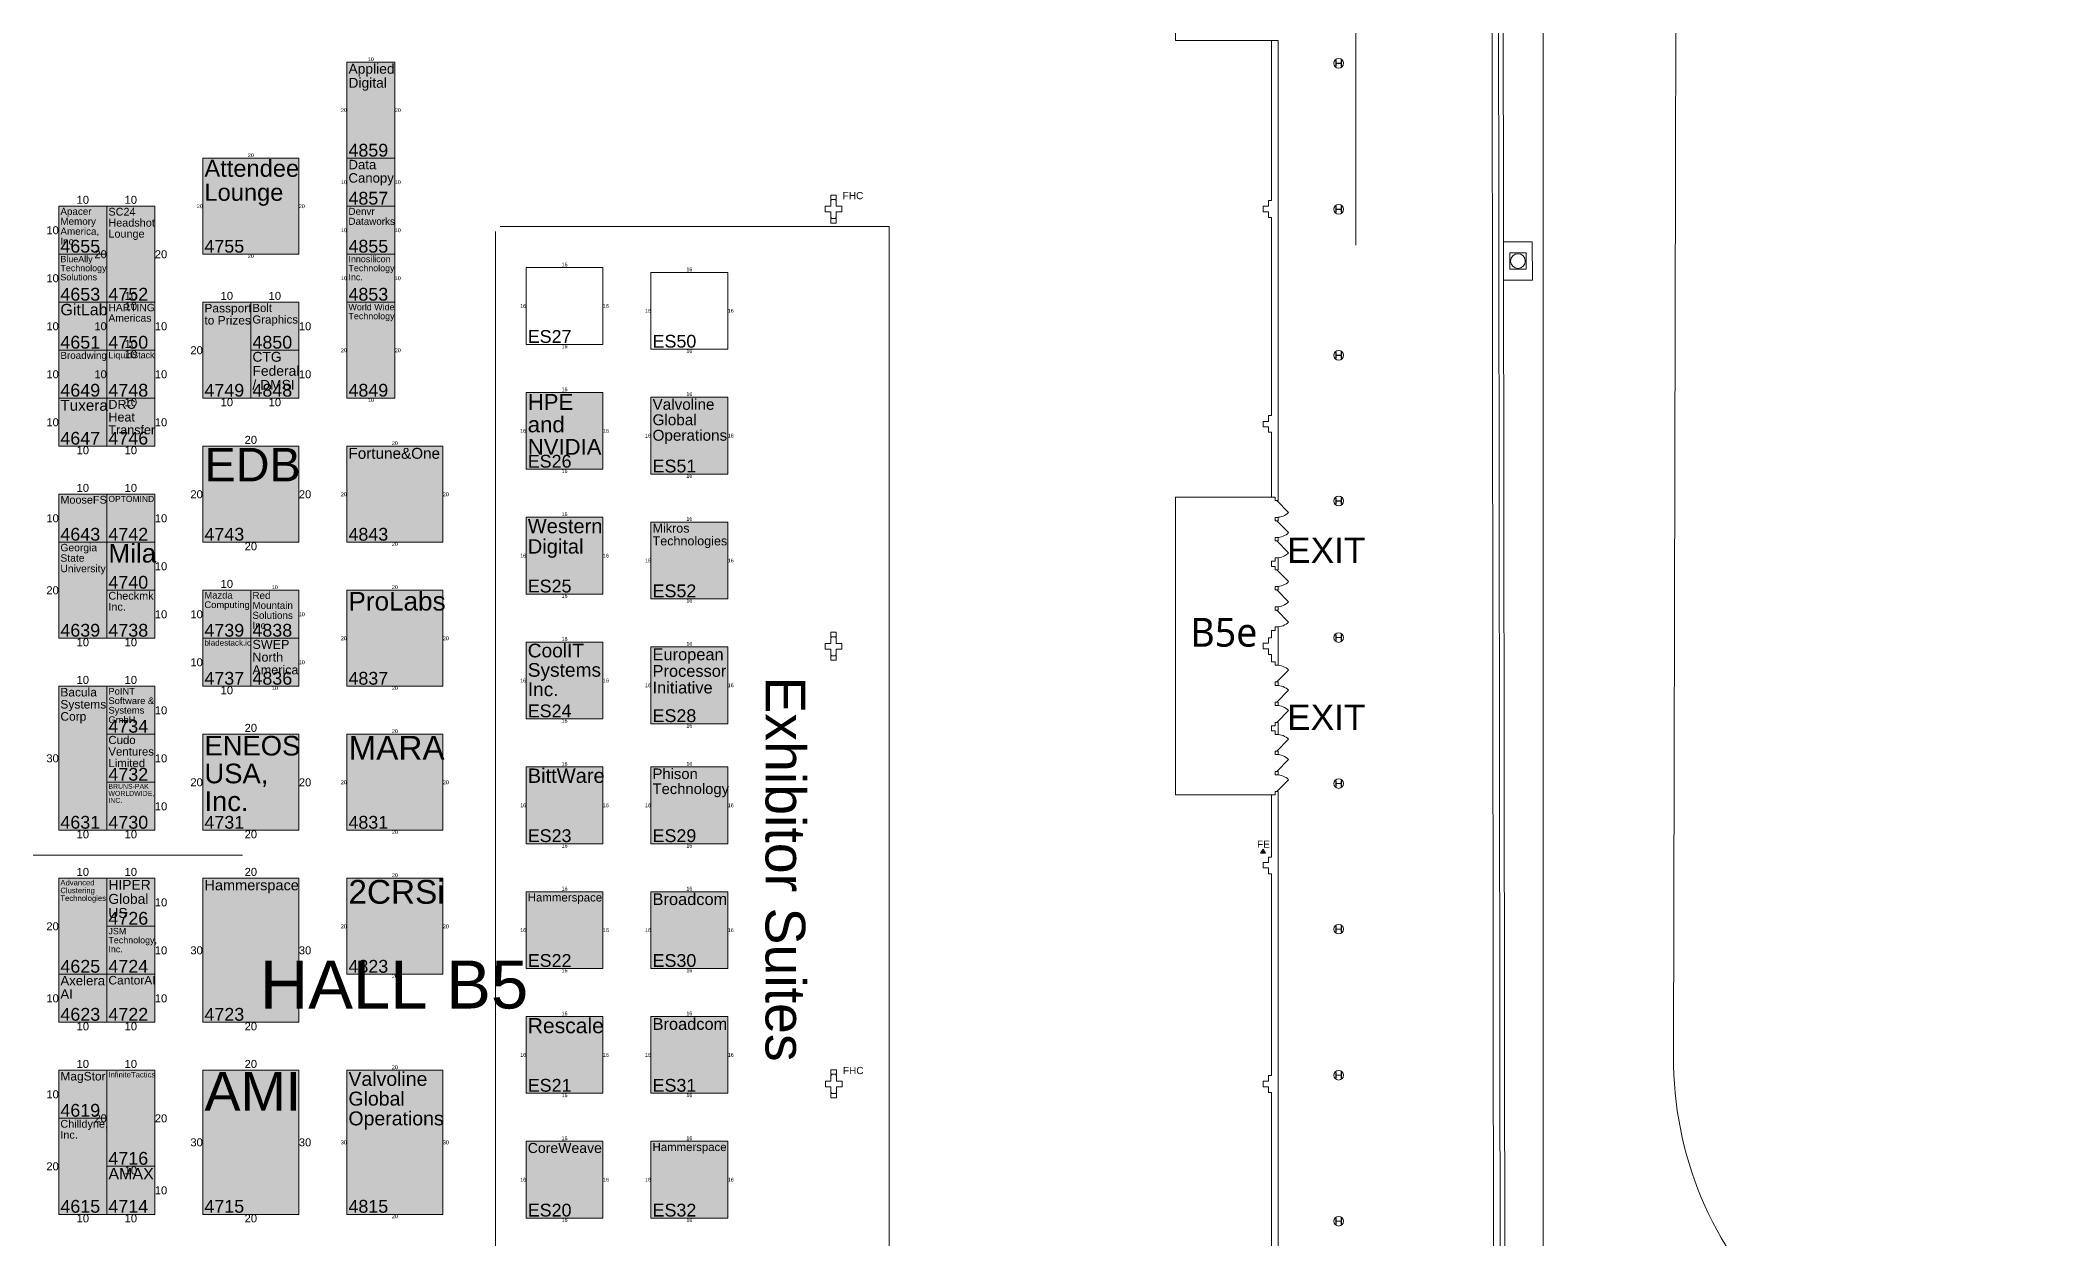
# Model space of a CAD drawing. Header units: inches. Extents: x -357 to 23496, y 116 to 10306.
# Drawn here: x 18485 to 23496, y 4383 to 7380 of the extents above; entities that cross this region are included whole.
import ezdxf
from ezdxf.enums import TextEntityAlignment as Align

# ---------------------------------------------------------------- set-up
doc = ezdxf.new("R2010")
doc.units = ezdxf.units.IN
doc.header["$MEASUREMENT"] = 0
for name, color, linetype, true_color in [('BOOTH_DIMENSION', 7, 'Continuous', 0x000000), ('BOOTH_NUMBER', 7, 'Continuous', 0x000000), ('BOOTHLAYER', 7, 'Continuous', 0x000000), ('Building', 7, 'Continuous', 0xffffff), ('Columns', 7, 'Continuous', 0xffffff), ('COMPANY_NAME', 7, 'Continuous', 0x000000), ('DRAWINGLAYER', 7, 'Continuous', 0xffffff), ('Exit Text', 7, 'Continuous', 0xffffff), ('Fire', 7, 'Continuous', 0xffffff), ('HIGHLIGHT_SCHEME', 7, 'Continuous', 0x000000), ('Text', 7, 'Continuous', 0xffffff)]:
    doc.layers.add(name, color=color, linetype=linetype, true_color=true_color)
doc.styles.add('Arial', font='Arial.ttf')
doc.styles.add('Trebuchet MS', font='trebuc.ttf')

msp = doc.modelspace()

# ---------------------------------------------------------------- hatches: boundary and pattern name
at = {"layer": 'HIGHLIGHT_SCHEME', "true_color": 0xe3923d, "transparency": 33554687}
for points in [[(19251.5, 7324.9), (19371.5, 7324.9), (19371.5, 7084.9), (19251.5, 7084.9)], [(18891.5, 7084.9), (19131.5, 7084.9), (19131.5, 6844.9), (18891.5, 6844.9)], [(19251.5, 7084.9), (19371.5, 7084.9), (19371.5, 6964.9), (19251.5, 6964.9)], [(18531.5, 6964.9), (18651.5, 6964.9), (18651.5, 6844.9), (18531.5, 6844.9)], [(18651.5, 6964.9), (18771.5, 6964.9), (18771.5, 6724.9), (18651.5, 6724.9)], [(19251.5, 6964.9), (19371.5, 6964.9), (19371.5, 6844.9), (19251.5, 6844.9)], [(18531.5, 6844.9), (18651.5, 6844.9), (18651.5, 6724.9), (18531.5, 6724.9)], [(19251.5, 6844.9), (19371.5, 6844.9), (19371.5, 6724.9), (19251.5, 6724.9)], [(18531.5, 6724.9), (18651.5, 6724.9), (18651.5, 6604.9), (18531.5, 6604.9)], [(18651.5, 6724.9), (18651.5, 6604.9), (18771.5, 6604.9), (18771.5, 6724.9)], [(18891.5, 6724.9), (19011.5, 6724.9), (19011.5, 6484.9), (18891.5, 6484.9)], [(19011.5, 6724.9), (19131.5, 6724.9), (19131.5, 6604.9), (19011.5, 6604.9)], [(19251.5, 6724.9), (19371.5, 6724.9), (19371.5, 6484.9), (19251.5, 6484.9)], [(18531.5, 6604.9), (18651.5, 6604.9), (18651.5, 6484.9), (18531.5, 6484.9)], [(18651.5, 6604.9), (18651.5, 6484.9), (18771.5, 6484.9), (18771.5, 6604.9)], [(19011.5, 6604.9), (19131.5, 6604.9), (19131.5, 6484.9), (19011.5, 6484.9)], [(18531.5, 6484.9), (18651.5, 6484.9), (18651.5, 6364.9), (18531.5, 6364.9)], [(18651.5, 6484.9), (18771.5, 6484.9), (18771.5, 6364.9), (18651.5, 6364.9)], [(19699.7, 6499.4), (19891.7, 6499.4), (19891.7, 6307.4), (19699.7, 6307.4)], [(20011.7, 6487.4), (20203.7, 6487.4), (20203.7, 6295.4), (20011.7, 6295.4)], [(18891.5, 6364.9), (19131.5, 6364.9), (19131.5, 6124.9), (18891.5, 6124.9)], [(19251.5, 6364.9), (19491.5, 6364.9), (19491.5, 6124.9), (19251.5, 6124.9)], [(18531.5, 6244.9), (18651.5, 6244.9), (18651.5, 6124.9), (18531.5, 6124.9)], [(18651.5, 6244.9), (18771.5, 6244.9), (18771.5, 6124.9), (18651.5, 6124.9)], [(19699.7, 6187.4), (19891.7, 6187.4), (19891.7, 5995.4), (19699.7, 5995.4)], [(20011.7, 6175.4), (20203.7, 6175.4), (20203.7, 5983.4), (20011.7, 5983.4)], [(18531.5, 6124.9), (18651.5, 6124.9), (18651.5, 5884.9), (18531.5, 5884.9)], [(18651.5, 6124.9), (18771.5, 6124.9), (18771.5, 6004.9), (18651.5, 6004.9)], [(18651.5, 6004.9), (18771.5, 6004.9), (18771.5, 5884.9), (18651.5, 5884.9)], [(18891.5, 6004.9), (18891.5, 5884.9), (19011.5, 5884.9), (19011.5, 6004.9)], [(19011.5, 6004.9), (19131.5, 6004.9), (19131.5, 5884.9), (19011.5, 5884.9)], [(19251.5, 6004.9), (19491.5, 6004.9), (19491.5, 5764.9), (19251.5, 5764.9)], [(18891.5, 5884.9), (18891.5, 5764.9), (19011.5, 5764.9), (19011.5, 5884.9)], [(19011.5, 5884.9), (19131.5, 5884.9), (19131.5, 5764.9), (19011.5, 5764.9)], [(19699.7, 5875.4), (19891.7, 5875.4), (19891.7, 5683.4), (19699.7, 5683.4)], [(20011.7, 5863.4), (20203.7, 5863.4), (20203.7, 5671.4), (20011.7, 5671.4)], [(18531.5, 5764.9), (18651.5, 5764.9), (18651.5, 5404.9), (18531.5, 5404.9)], [(18651.5, 5764.9), (18771.5, 5764.9), (18771.5, 5644.9), (18651.5, 5644.9)], [(18651.5, 5644.9), (18771.5, 5644.9), (18771.5, 5524.9), (18651.5, 5524.9)], [(18891.5, 5644.9), (19131.5, 5644.9), (19131.5, 5404.9), (18891.5, 5404.9)], [(19251.5, 5644.9), (19491.5, 5644.9), (19491.5, 5404.9), (19251.5, 5404.9)], [(19699.7, 5563.4), (19891.7, 5563.4), (19891.7, 5371.4), (19699.7, 5371.4)], [(20011.7, 5563.4), (20203.7, 5563.4), (20203.7, 5371.4), (20011.7, 5371.4)], [(18651.5, 5524.9), (18771.5, 5524.9), (18771.5, 5404.9), (18651.5, 5404.9)], [(18531.5, 5284.9), (18651.5, 5284.9), (18651.5, 5044.9), (18531.5, 5044.9)], [(18651.5, 5284.9), (18771.5, 5284.9), (18771.5, 5164.9), (18651.5, 5164.9)], [(18891.5, 5284.9), (19131.5, 5284.9), (19131.5, 4924.9), (18891.5, 4924.9)], [(19251.5, 5284.9), (19491.5, 5284.9), (19491.5, 5044.9), (19251.5, 5044.9)], [(19699.7, 5251.4), (19891.7, 5251.4), (19891.7, 5059.4), (19699.7, 5059.4)], [(20011.7, 5251.4), (20203.7, 5251.4), (20203.7, 5059.4), (20011.7, 5059.4)], [(18651.5, 5164.9), (18771.5, 5164.9), (18771.5, 5044.9), (18651.5, 5044.9)], [(18531.5, 5044.9), (18651.5, 5044.9), (18651.5, 4924.9), (18531.5, 4924.9)], [(18651.5, 5044.9), (18771.5, 5044.9), (18771.5, 4924.9), (18651.5, 4924.9)], [(19699.7, 4939.4), (19891.7, 4939.4), (19891.7, 4747.4), (19699.7, 4747.4)], [(20011.7, 4939.4), (20203.7, 4939.4), (20203.7, 4747.4), (20011.7, 4747.4)], [(18531.5, 4804.9), (18651.5, 4804.9), (18651.5, 4684.9), (18531.5, 4684.9)], [(18651.5, 4804.9), (18771.5, 4804.9), (18771.5, 4564.9), (18651.5, 4564.9)], [(18891.5, 4804.9), (19131.5, 4804.9), (19131.5, 4444.9), (18891.5, 4444.9)], [(19251.5, 4804.9), (19491.5, 4804.9), (19491.5, 4444.9), (19251.5, 4444.9)], [(18531.5, 4684.9), (18651.5, 4684.9), (18651.5, 4444.9), (18531.5, 4444.9)], [(19699.7, 4627.4), (19891.7, 4627.4), (19891.7, 4435.4), (19699.7, 4435.4)], [(20011.7, 4627.4), (20203.7, 4627.4), (20203.7, 4435.4), (20011.7, 4435.4)], [(18651.5, 4564.9), (18771.5, 4564.9), (18771.5, 4444.9), (18651.5, 4444.9)]]:
    msp.add_hatch(color=33, dxfattribs=at).paths.add_polyline_path(points, flags=0)

# ---------------------------------------------------------------- linework, layer by layer
at = {"layer": 'BOOTHLAYER', "color": 7, "lineweight": 5}
for points in [[(19251.5, 7324.9), (19371.5, 7324.9), (19371.5, 7084.9), (19251.5, 7084.9)], [(18891.5, 7084.9), (19131.5, 7084.9), (19131.5, 6844.9), (18891.5, 6844.9)], [(19251.5, 7084.9), (19371.5, 7084.9), (19371.5, 6964.9), (19251.5, 6964.9)], [(18531.5, 6964.9), (18651.5, 6964.9), (18651.5, 6844.9), (18531.5, 6844.9)], [(18651.5, 6964.9), (18771.5, 6964.9), (18771.5, 6724.9), (18651.5, 6724.9)], [(19251.5, 6964.9), (19371.5, 6964.9), (19371.5, 6844.9), (19251.5, 6844.9)], [(18531.5, 6844.9), (18651.5, 6844.9), (18651.5, 6724.9), (18531.5, 6724.9)], [(19251.5, 6844.9), (19371.5, 6844.9), (19371.5, 6724.9), (19251.5, 6724.9)], [(19699.7, 6811.4), (19891.7, 6811.4), (19891.7, 6619.4), (19699.7, 6619.4)], [(20011.7, 6799.4), (20203.7, 6799.4), (20203.7, 6607.4), (20011.7, 6607.4)], [(18531.5, 6724.9), (18651.5, 6724.9), (18651.5, 6604.9), (18531.5, 6604.9)], [(18651.5, 6724.9), (18651.5, 6604.9), (18771.5, 6604.9), (18771.5, 6724.9)], [(18891.5, 6724.9), (19011.5, 6724.9), (19011.5, 6484.9), (18891.5, 6484.9)], [(19011.5, 6724.9), (19131.5, 6724.9), (19131.5, 6604.9), (19011.5, 6604.9)], [(19251.5, 6724.9), (19371.5, 6724.9), (19371.5, 6484.9), (19251.5, 6484.9)], [(18531.5, 6604.9), (18651.5, 6604.9), (18651.5, 6484.9), (18531.5, 6484.9)], [(18651.5, 6604.9), (18651.5, 6484.9), (18771.5, 6484.9), (18771.5, 6604.9)], [(19011.5, 6604.9), (19131.5, 6604.9), (19131.5, 6484.9), (19011.5, 6484.9)], [(18531.5, 6484.9), (18651.5, 6484.9), (18651.5, 6364.9), (18531.5, 6364.9)], [(18651.5, 6484.9), (18771.5, 6484.9), (18771.5, 6364.9), (18651.5, 6364.9)], [(19699.7, 6499.4), (19891.7, 6499.4), (19891.7, 6307.4), (19699.7, 6307.4)], [(20011.7, 6487.4), (20203.7, 6487.4), (20203.7, 6295.4), (20011.7, 6295.4)], [(18891.5, 6364.9), (19131.5, 6364.9), (19131.5, 6124.9), (18891.5, 6124.9)], [(19251.5, 6364.9), (19491.5, 6364.9), (19491.5, 6124.9), (19251.5, 6124.9)], [(18531.5, 6244.9), (18651.5, 6244.9), (18651.5, 6124.9), (18531.5, 6124.9)], [(18651.5, 6244.9), (18771.5, 6244.9), (18771.5, 6124.9), (18651.5, 6124.9)], [(19699.7, 6187.4), (19891.7, 6187.4), (19891.7, 5995.4), (19699.7, 5995.4)], [(20011.7, 6175.4), (20203.7, 6175.4), (20203.7, 5983.4), (20011.7, 5983.4)], [(18531.5, 6124.9), (18651.5, 6124.9), (18651.5, 5884.9), (18531.5, 5884.9)], [(18651.5, 6124.9), (18771.5, 6124.9), (18771.5, 6004.9), (18651.5, 6004.9)], [(18651.5, 6004.9), (18771.5, 6004.9), (18771.5, 5884.9), (18651.5, 5884.9)], [(18891.5, 6004.9), (18891.5, 5884.9), (19011.5, 5884.9), (19011.5, 6004.9)], [(19011.5, 6004.9), (19131.5, 6004.9), (19131.5, 5884.9), (19011.5, 5884.9)], [(19251.5, 6004.9), (19491.5, 6004.9), (19491.5, 5764.9), (19251.5, 5764.9)], [(18891.5, 5884.9), (18891.5, 5764.9), (19011.5, 5764.9), (19011.5, 5884.9)], [(19011.5, 5884.9), (19131.5, 5884.9), (19131.5, 5764.9), (19011.5, 5764.9)], [(19699.7, 5875.4), (19891.7, 5875.4), (19891.7, 5683.4), (19699.7, 5683.4)], [(20011.7, 5863.4), (20203.7, 5863.4), (20203.7, 5671.4), (20011.7, 5671.4)], [(18531.5, 5764.9), (18651.5, 5764.9), (18651.5, 5404.9), (18531.5, 5404.9)], [(18651.5, 5764.9), (18771.5, 5764.9), (18771.5, 5644.9), (18651.5, 5644.9)], [(18651.5, 5644.9), (18771.5, 5644.9), (18771.5, 5524.9), (18651.5, 5524.9)], [(18891.5, 5644.9), (19131.5, 5644.9), (19131.5, 5404.9), (18891.5, 5404.9)], [(19251.5, 5644.9), (19491.5, 5644.9), (19491.5, 5404.9), (19251.5, 5404.9)], [(19699.7, 5563.4), (19891.7, 5563.4), (19891.7, 5371.4), (19699.7, 5371.4)], [(20011.7, 5563.4), (20203.7, 5563.4), (20203.7, 5371.4), (20011.7, 5371.4)], [(18651.5, 5524.9), (18771.5, 5524.9), (18771.5, 5404.9), (18651.5, 5404.9)], [(18531.5, 5284.9), (18651.5, 5284.9), (18651.5, 5044.9), (18531.5, 5044.9)], [(18651.5, 5284.9), (18771.5, 5284.9), (18771.5, 5164.9), (18651.5, 5164.9)], [(18891.5, 5284.9), (19131.5, 5284.9), (19131.5, 4924.9), (18891.5, 4924.9)], [(19251.5, 5284.9), (19491.5, 5284.9), (19491.5, 5044.9), (19251.5, 5044.9)], [(19699.7, 5251.4), (19891.7, 5251.4), (19891.7, 5059.4), (19699.7, 5059.4)], [(20011.7, 5251.4), (20203.7, 5251.4), (20203.7, 5059.4), (20011.7, 5059.4)], [(18651.5, 5164.9), (18771.5, 5164.9), (18771.5, 5044.9), (18651.5, 5044.9)], [(18531.5, 5044.9), (18651.5, 5044.9), (18651.5, 4924.9), (18531.5, 4924.9)], [(18651.5, 5044.9), (18771.5, 5044.9), (18771.5, 4924.9), (18651.5, 4924.9)], [(19699.7, 4939.4), (19891.7, 4939.4), (19891.7, 4747.4), (19699.7, 4747.4)], [(20011.7, 4939.4), (20203.7, 4939.4), (20203.7, 4747.4), (20011.7, 4747.4)], [(18531.5, 4804.9), (18651.5, 4804.9), (18651.5, 4684.9), (18531.5, 4684.9)], [(18651.5, 4804.9), (18771.5, 4804.9), (18771.5, 4564.9), (18651.5, 4564.9)], [(18891.5, 4804.9), (19131.5, 4804.9), (19131.5, 4444.9), (18891.5, 4444.9)], [(19251.5, 4804.9), (19491.5, 4804.9), (19491.5, 4444.9), (19251.5, 4444.9)], [(18531.5, 4684.9), (18651.5, 4684.9), (18651.5, 4444.9), (18531.5, 4444.9)], [(19699.7, 4627.4), (19891.7, 4627.4), (19891.7, 4435.4), (19699.7, 4435.4)], [(20011.7, 4627.4), (20203.7, 4627.4), (20203.7, 4435.4), (20011.7, 4435.4)], [(18651.5, 4564.9), (18771.5, 4564.9), (18771.5, 4444.9), (18651.5, 4444.9)]]:
    msp.add_lwpolyline(points, close=True, dxfattribs=at)
at = {"layer": 'Building', "color": 18, "lineweight": 5, "true_color": 0x000000, "transparency": 33554687}
for points in [[(21773.7, 6867.9), (21773.7, 8164.6), (20932.6, 9005.7), (20557.1, 9005.7)], [(22113.2, 8164.6), (22118, 4278.9)], [(22134, 4278.9), (22129.2, 8164.6)], [(22146, 4278.9), (22141.2, 8164.6)], [(22242.2, 3863.7), (22242, 8164.6)], [(22567.9, 4840.1), (22574.8, 8164.6)], [(21580.3, 7627), (21580.3, 7629), (21322.6, 7629), (21322.6, 7379.5), (21579.8, 7379.5), (21579.8, 6229.2), (21571.8, 6229.2), (21571.8, 6237.7), (21322.6, 6237.7), (21322.6, 5493.2), (21571.8, 5493.2), (21571.8, 5501.7), (21579.8, 5501.7), (21579.8, 4348.7)], [(21562.6, 6237.7), (21562.6, 6400.2), (21555.6, 6400.2), (21555.6, 6413.2), (21541.6, 6413.2), (21541.6, 6427.2), (21555.6, 6427.2), (21555.6, 6442.2), (21562.6, 6442.2), (21562.6, 6936.9), (21555.6, 6936.9), (21555.6, 6950.9), (21541.6, 6950.9), (21541.6, 6964.9), (21555.6, 6964.9), (21555.6, 6978.9), (21562.6, 6978.9), (21562.6, 7379.5)], [(22142.9, 6779.8), (22214.9, 6779.8), (22214.8, 6875.8), (22142.8, 6875.8)], [(22158.3, 6848.3), (22158.3, 6807.3), (22199.3, 6807.3), (22199.3, 6848.3), (22158.3, 6848.3)], [(21575.8, 6229.2), (21605.5, 6199.5)], [(21571.8, 6187.2), (21571.8, 6178.7), (21579.8, 6178.7), (21579.8, 6187.2), (21571.8, 6187.2)], [(21605.5, 6149), (21575.8, 6178.7)], [(21579.8, 6128.2), (21579.8, 6136.7), (21571.8, 6136.7), (21571.8, 6128.2), (21579.8, 6128.2)], [(21575.8, 6128.2), (21605.5, 6098.5)], [(21579.8, 6086.2), (21571.8, 6086.2), (21571.8, 6077.7), (21562.6, 6077.7), (21562.6, 6064.7), (21571.8, 6064.7), (21571.8, 6056.2), (21579.8, 6056.2), (21579.8, 6086.2)], [(21579.8, 6005.7), (21571.8, 6005.7), (21571.8, 6014.2), (21579.8, 6014.2), (21579.8, 6005.7)], [(21605.5, 6026.5), (21575.8, 6056.2)], [(21579.8, 5963.7), (21571.8, 5963.7), (21571.8, 5955.2), (21579.8, 5955.2), (21579.8, 5963.7)], [(21575.8, 6005.7), (21605.5, 5976)], [(21605.5, 5925.5), (21575.8, 5955.2)], [(21562.6, 5826.2), (21571.8, 5826.2), (21571.8, 5817.7), (21579.8, 5817.7), (21579.8, 5913.2), (21571.8, 5913.2), (21571.8, 5904.7), (21562.6, 5904.7), (21562.6, 5886.4), (21555.6, 5886.4), (21555.6, 5872.4), (21541.6, 5872.4), (21541.6, 5858.4), (21555.6, 5858.4), (21555.6, 5844.4), (21562.6, 5844.4), (21562.6, 5826.2)], [(21579.8, 5775.7), (21579.8, 5767.2), (21571.8, 5767.2), (21571.8, 5775.7), (21579.8, 5775.7)], [(21575.8, 5775.7), (21605.5, 5805.4)], [(21571.8, 5716.7), (21571.8, 5725.2), (21579.8, 5725.2), (21579.8, 5716.7), (21571.8, 5716.7)], [(21575.8, 5725.2), (21605.5, 5754.9)], [(21579.8, 5674.7), (21579.8, 5644.7), (21571.8, 5644.7), (21571.8, 5653.2), (21562.6, 5653.2), (21562.6, 5666.2), (21571.8, 5666.2), (21571.8, 5674.7), (21579.8, 5674.7)], [(21575.8, 5674.7), (21605.5, 5704.4)], [(21575.8, 5602.7), (21605.5, 5632.4)], [(21579.8, 5594.2), (21571.8, 5594.2), (21571.8, 5602.7), (21579.8, 5602.7), (21579.8, 5594.2)], [(21575.8, 5552.2), (21605.5, 5581.9)], [(21579.8, 5552.2), (21571.8, 5552.2), (21571.8, 5543.7), (21579.8, 5543.7), (21579.8, 5552.2)], [(21575.8, 5501.7), (21605.5, 5531.4)], [(21562.6, 5493.2), (21562.6, 5337.7), (21555.6, 5337.7), (21555.6, 5324.7), (21541.6, 5324.7), (21541.6, 5310.7), (21555.6, 5310.7), (21555.6, 5295.7), (21562.6, 5295.7), (21562.6, 4791.7), (21555.6, 4791.7), (21555.6, 4777.7), (21541.6, 4777.7), (21541.6, 4763.7), (21555.6, 4763.7), (21555.6, 4749.7), (21562.6, 4749.7), (21562.6, 4348.7)]]:
    msp.add_lwpolyline(points, dxfattribs=at).dxf.unprotected_set("ltscale", 0)
msp.add_circle((22178.8, 6827.8), 18.5, dxfattribs=at).dxf.unprotected_set("ltscale", 0)
for centre, radius, start, end in [((21575.8, 6229.2), 42, -90, -45), ((21575.8, 6178.7), 42, -90, -45), ((21575.8, 6128.2), 42, -90, -45), ((21575.8, 6056.2), 42, -90, -45), ((21575.8, 6005.7), 42, -90, -45), ((21575.8, 5955.2), 42, -90, -45), ((21575.8, 5775.7), 42, 45, 90), ((21575.8, 5725.2), 42, 45, 90), ((21575.8, 5674.7), 42, 45, 90), ((21575.8, 5602.7), 42, 45, 90), ((21575.8, 5552.2), 42, 45, 90), ((21575.8, 5501.7), 42, 45, 90), ((23467.9, 4833), 900, 179.5462, -88.2088)]:
    msp.add_arc(centre, radius, start, end, dxfattribs=at).dxf.unprotected_set("ltscale", 0)
at = {"layer": 'Columns', "color": 6, "lineweight": 5, "transparency": 33554687}
for points in [[(21737.1, 7322), (21724.4, 7322), (21724.4, 7315.2), (21723.7, 7315.2), (21723.7, 7329.2), (21724.4, 7329.2), (21724.4, 7322.5), (21737.1, 7322.5), (21737.1, 7329.2), (21737.7, 7329.2), (21737.7, 7315.2), (21737.1, 7315.2), (21737.1, 7322)], [(20463, 6933.9), (20463, 6935.9), (20461, 6935.9), (20461, 6950.9), (20447, 6950.9), (20447, 6964.9), (20461, 6964.9), (20461, 6979.9), (20463, 6979.9), (20463, 6981.9)], [(20475, 6992.9), (20475, 6981.9), (20461, 6981.9), (20461, 6992.9), (20475, 6992.9)], [(20473, 6981.9), (20473, 6979.9), (20475, 6979.9), (20475, 6964.9), (20489, 6964.9), (20489, 6950.9), (20475, 6950.9), (20475, 6935.9), (20473, 6935.9), (20473, 6933.9)], [(20461, 6933.9), (20475, 6933.9), (20475, 6922.9), (20461, 6922.9), (20461, 6933.9)], [(21737.7, 6950.2), (21737.1, 6950.2), (21737.1, 6957), (21724.4, 6957), (21724.4, 6950.2), (21723.7, 6950.2), (21723.7, 6964.2), (21724.4, 6964.2), (21724.4, 6957.5), (21737.1, 6957.5), (21737.1, 6964.2), (21737.7, 6964.2), (21737.7, 6950.2)], [(21737.7, 6585.2), (21737.1, 6585.2), (21737.1, 6592), (21724.4, 6592), (21724.4, 6585.2), (21723.7, 6585.2), (21723.7, 6599.2), (21724.4, 6599.2), (21724.4, 6592.5), (21737.1, 6592.5), (21737.1, 6599.2), (21737.7, 6599.2), (21737.7, 6585.2)], [(21737.7, 6221.2), (21737.1, 6221.2), (21737.1, 6228), (21724.4, 6228), (21724.4, 6221.2), (21723.7, 6221.2), (21723.7, 6235.2), (21724.4, 6235.2), (21724.4, 6228.5), (21737.1, 6228.5), (21737.1, 6235.2), (21737.7, 6235.2), (21737.7, 6221.2)], [(20463, 5840.9), (20463, 5842.9), (20461, 5842.9), (20461, 5857.9), (20447, 5857.9), (20447, 5871.9), (20461, 5871.9), (20461, 5886.9), (20463, 5886.9), (20463, 5888.9)], [(20475, 5899.9), (20475, 5888.9), (20461, 5888.9), (20461, 5899.9), (20475, 5899.9)], [(20473, 5888.9), (20473, 5886.9), (20475, 5886.9), (20475, 5871.9), (20489, 5871.9), (20489, 5857.9), (20475, 5857.9), (20475, 5842.9), (20473, 5842.9), (20473, 5840.9)], [(21737.7, 5879.7), (21737.1, 5879.7), (21737.1, 5886.5), (21724.4, 5886.5), (21724.4, 5879.7), (21723.7, 5879.7), (21723.7, 5893.7), (21724.4, 5893.7), (21724.4, 5887), (21737.1, 5887), (21737.1, 5893.7), (21737.7, 5893.7), (21737.7, 5879.7)], [(20461, 5840.9), (20475, 5840.9), (20475, 5829.9), (20461, 5829.9), (20461, 5840.9)], [(21737.7, 5514.7), (21737.1, 5514.7), (21737.1, 5521.5), (21724.4, 5521.5), (21724.4, 5514.7), (21723.7, 5514.7), (21723.7, 5528.7), (21724.4, 5528.7), (21724.4, 5522), (21737.1, 5522), (21737.1, 5528.7), (21737.7, 5528.7), (21737.7, 5514.7)], [(21737.7, 5150.7), (21737.1, 5150.7), (21737.1, 5157.5), (21724.4, 5157.5), (21724.4, 5150.7), (21723.7, 5150.7), (21723.7, 5164.7), (21724.4, 5164.7), (21724.4, 5158), (21737.1, 5158), (21737.1, 5164.7), (21737.7, 5164.7), (21737.7, 5150.7)], [(20463.6, 4746.9), (20463.6, 4748.9), (20461.6, 4748.9), (20461.6, 4763.9), (20447.6, 4763.9), (20447.6, 4777.9), (20461.6, 4777.9), (20461.6, 4792.9), (20463.6, 4792.9), (20463.6, 4794.9)], [(20475.6, 4794.9), (20461.6, 4794.9), (20461.6, 4805.9), (20475.6, 4805.9), (20475.6, 4794.9)], [(20473.6, 4794.9), (20473.6, 4792.9), (20475.6, 4792.9), (20475.6, 4777.9), (20489.6, 4777.9), (20489.6, 4763.9), (20475.6, 4763.9), (20475.6, 4748.9), (20473.6, 4748.9), (20473.6, 4746.9)], [(21737.1, 4792.5), (21724.4, 4792.5), (21724.4, 4785.7), (21723.7, 4785.7), (21723.7, 4799.7), (21724.4, 4799.7), (21724.4, 4793), (21737.1, 4793), (21737.1, 4799.7), (21737.7, 4799.7), (21737.7, 4785.7), (21737.1, 4785.7), (21737.1, 4792.5)], [(20475.6, 4746.9), (20475.6, 4735.9), (20461.6, 4735.9), (20461.6, 4746.9), (20475.6, 4746.9)], [(21737.7, 4420.7), (21737.1, 4420.7), (21737.1, 4427.5), (21724.4, 4427.5), (21724.4, 4420.7), (21723.7, 4420.7), (21723.7, 4434.7), (21724.4, 4434.7), (21724.4, 4428), (21737.1, 4428), (21737.1, 4434.7), (21737.7, 4434.7), (21737.7, 4420.7)]]:
    msp.add_lwpolyline(points, dxfattribs=at).dxf.unprotected_set("ltscale", 0)
for centre in [(21730.7, 7322.2), (21730.7, 6957.2), (21730.7, 6592.2), (21730.7, 6228.2), (21730.7, 5886.7), (21730.7, 5521.7), (21730.7, 5157.7), (21730.7, 4792.7), (21730.7, 4427.7)]:
    msp.add_circle(centre, 12, dxfattribs=at).dxf.unprotected_set("ltscale", 0)
at = {"layer": 'DRAWINGLAYER', "color": 18, "lineweight": 5, "true_color": 0x000000, "transparency": 33554687}
for points in [[(19623, 6902.1), (19623, 3710.1)], [(20607, 6914.1), (19635, 6914.1)], [(20607, 3710.1), (20607, 6914.1)]]:
    msp.add_lwpolyline(points, dxfattribs=at).dxf.unprotected_set("ltscale", 0)
at = {"layer": 'DRAWINGLAYER', "color": 1, "lineweight": 5, "transparency": 33554687}
msp.add_lwpolyline([(16543, 5342.9), (18991, 5342.9)], dxfattribs=at).dxf.unprotected_set("ltscale", 0)
at = {"layer": 'Fire', "color": 1, "lineweight": 5, "transparency": 33554687}
for points in [[(21547.6, 5347.5), (21541.6, 5357.9), (21535.6, 5347.5), (21547.6, 5347.5)], [(21539.1, 5349.5), (21544.1, 5349.5), (21541.6, 5353.9), (21539.1, 5349.5)]]:
    msp.add_lwpolyline(points, dxfattribs=at).dxf.unprotected_set("ltscale", 0)

# ---------------------------------------------------------------- texts
at = {"layer": 'BOOTH_DIMENSION', "color": 8, "style": 'Arial'}
for s, height, p in [('10', 9.6, (19311.5, 7324.9)), ('20', 9.6, (19011.5, 7084.9)), ('10', 20, (18591.5, 6964.9)), ('10', 20, (18711.5, 6964.9)), ('16', 9.6, (19795.7, 6811.4)), ('16', 9.6, (20107.7, 6799.4)), ('10', 20, (18711.5, 6724.9)), ('10', 20, (18951.5, 6724.9)), ('10', 20, (19071.5, 6724.9)), ('10', 20, (18711.5, 6604.9)), ('16', 9.6, (19795.7, 6499.4)), ('16', 9.6, (20107.7, 6487.4)), ('20', 20, (19011.5, 6364.9)), ('20', 9.6, (19371.5, 6364.9)), ('10', 20, (18591.5, 6244.9)), ('10', 20, (18711.5, 6244.9)), ('16', 9.6, (19795.7, 6187.4)), ('16', 9.6, (20107.7, 6175.4)), ('10', 20, (18951.5, 6004.9)), ('10', 9.6, (19071.5, 6004.9)), ('20', 9.6, (19371.5, 6004.9)), ('16', 9.6, (19795.7, 5875.4)), ('16', 9.6, (20107.7, 5863.4)), ('10', 20, (18591.5, 5764.9)), ('10', 20, (18711.5, 5764.9)), ('20', 20, (19011.5, 5644.9)), ('20', 9.6, (19371.5, 5644.9)), ('16', 9.6, (19795.7, 5563.4)), ('16', 9.6, (20107.7, 5563.4)), ('10', 20, (18591.5, 5284.9)), ('10', 20, (18711.5, 5284.9)), ('20', 20, (19011.5, 5284.9)), ('20', 9.6, (19371.5, 5284.9)), ('16', 9.6, (19795.7, 5251.4)), ('16', 9.6, (20107.7, 5251.4)), ('16', 9.6, (19795.7, 4939.4)), ('16', 9.6, (20107.7, 4939.4)), ('10', 20, (18591.5, 4804.9)), ('10', 20, (18711.5, 4804.9)), ('20', 20, (19011.5, 4804.9)), ('20', 9.6, (19371.5, 4804.9)), ('16', 9.6, (19795.7, 4627.4)), ('16', 9.6, (20107.7, 4627.4))]:
    msp.add_text(s, height=height, dxfattribs=at).set_placement(p, align=Align.BOTTOM_CENTER)
for s, height, p in [('20', 9.6, (19251.5, 7204.9)), ('10', 9.6, (19251.5, 7024.9)), ('20', 9.6, (18891.5, 6964.9)), ('10', 20, (18531.5, 6904.9)), ('10', 9.6, (19251.5, 6904.9)), ('20', 20, (18651.5, 6844.9)), ('10', 20, (18531.5, 6784.9)), ('10', 9.6, (19251.5, 6784.9)), ('16', 9.6, (19699.7, 6715.4)), ('10', 20, (18531.5, 6664.9)), ('10', 20, (18651.5, 6664.9)), ('16', 9.6, (20011.7, 6703.4)), ('20', 20, (18891.5, 6604.9)), ('20', 9.6, (19251.5, 6604.9)), ('10', 20, (18531.5, 6544.9)), ('10', 20, (18651.5, 6544.9)), ('10', 20, (18531.5, 6424.9)), ('16', 9.6, (19699.7, 6403.4)), ('16', 9.6, (20011.7, 6391.4)), ('20', 20, (18891.5, 6244.9)), ('20', 9.6, (19251.5, 6244.9)), ('10', 20, (18531.5, 6184.9)), ('16', 9.6, (19699.7, 6091.4)), ('16', 9.6, (20011.7, 6079.4)), ('20', 20, (18531.5, 6004.9)), ('10', 20, (18891.5, 5944.9)), ('20', 9.6, (19251.5, 5884.9)), ('10', 20, (18891.5, 5824.9)), ('16', 9.6, (19699.7, 5779.4)), ('16', 9.6, (20011.7, 5767.4)), ('30', 20, (18531.5, 5584.9)), ('20', 20, (18891.5, 5524.9)), ('20', 9.6, (19251.5, 5524.9)), ('16', 9.6, (19699.7, 5467.4)), ('16', 9.6, (20011.7, 5467.4)), ('20', 20, (18531.5, 5164.9)), ('20', 9.6, (19251.5, 5164.9)), ('30', 20, (18891.5, 5104.9)), ('16', 9.6, (19699.7, 5155.4)), ('16', 9.6, (20011.7, 5155.4)), ('10', 20, (18531.5, 4984.9)), ('16', 9.6, (19699.7, 4843.4)), ('16', 9.6, (20011.7, 4843.4)), ('10', 20, (18531.5, 4744.9)), ('20', 20, (18651.5, 4684.9)), ('30', 20, (18891.5, 4624.9)), ('30', 9.6, (19251.5, 4624.9)), ('20', 20, (18531.5, 4564.9)), ('16', 9.6, (19699.7, 4531.4)), ('16', 9.6, (20011.7, 4531.4))]:
    msp.add_text(s, height=height, dxfattribs=at).set_placement(p, align=Align.MIDDLE_RIGHT)
for s, height, p in [('20', 9.6, (19371.5, 7204.9)), ('10', 9.6, (19371.5, 7024.9)), ('20', 9.6, (19131.5, 6964.9)), ('10', 9.6, (19371.5, 6904.9)), ('20', 20, (18771.5, 6844.9)), ('10', 9.6, (19371.5, 6784.9)), ('16', 9.6, (19891.7, 6715.4)), ('10', 20, (18771.5, 6664.9)), ('10', 20, (19131.5, 6664.9)), ('16', 9.6, (20203.7, 6703.4)), ('20', 9.6, (19371.5, 6604.9)), ('10', 20, (18771.5, 6544.9)), ('10', 20, (19131.5, 6544.9)), ('10', 20, (18771.5, 6424.9)), ('16', 9.6, (19891.7, 6403.4)), ('16', 9.6, (20203.7, 6391.4)), ('20', 20, (19131.5, 6244.9)), ('20', 9.6, (19491.5, 6244.9)), ('10', 20, (18771.5, 6184.9)), ('10', 20, (18771.5, 6064.9)), ('16', 9.6, (19891.7, 6091.4)), ('16', 9.6, (20203.7, 6079.4)), ('10', 20, (18771.5, 5944.9)), ('10', 9.6, (19131.5, 5944.9)), ('20', 9.6, (19491.5, 5884.9)), ('10', 9.6, (19131.5, 5824.9)), ('16', 9.6, (19891.7, 5779.4)), ('16', 9.6, (20203.7, 5767.4)), ('10', 20, (18771.5, 5704.9)), ('10', 20, (18771.5, 5584.9)), ('20', 20, (19131.5, 5524.9)), ('20', 9.6, (19491.5, 5524.9)), ('10', 20, (18771.5, 5464.9)), ('16', 9.6, (19891.7, 5467.4)), ('16', 9.6, (20203.7, 5467.4)), ('10', 20, (18771.5, 5224.9)), ('20', 9.6, (19491.5, 5164.9)), ('10', 20, (18771.5, 5104.9)), ('30', 20, (19131.5, 5104.9)), ('16', 9.6, (19891.7, 5155.4)), ('16', 9.6, (20203.7, 5155.4)), ('10', 20, (18771.5, 4984.9)), ('16', 9.6, (19891.7, 4843.4)), ('16', 9.6, (20203.7, 4843.4)), ('20', 20, (18771.5, 4684.9)), ('30', 20, (19131.5, 4624.9)), ('30', 9.6, (19491.5, 4624.9)), ('10', 20, (18771.5, 4504.9)), ('16', 9.6, (19891.7, 4531.4)), ('16', 9.6, (20203.7, 4531.4))]:
    msp.add_text(s, height=height, dxfattribs=at).set_placement(p, align=Align.MIDDLE_LEFT)
for s, height, p in [('20', 9.6, (19011.5, 6844.9)), ('10', 20, (18711.5, 6724.9)), ('16', 9.6, (19795.7, 6619.4)), ('10', 20, (18711.5, 6604.9)), ('16', 9.6, (20107.7, 6607.4)), ('10', 20, (18711.5, 6484.9)), ('10', 20, (18951.5, 6484.9)), ('10', 20, (19071.5, 6484.9)), ('10', 9.6, (19311.5, 6484.9)), ('10', 20, (18591.5, 6364.9)), ('10', 20, (18711.5, 6364.9)), ('16', 9.6, (19795.7, 6307.4)), ('16', 9.6, (20107.7, 6295.4)), ('20', 20, (19011.5, 6124.9)), ('20', 9.6, (19371.5, 6124.9)), ('16', 9.6, (19795.7, 5995.4)), ('16', 9.6, (20107.7, 5983.4)), ('10', 20, (18591.5, 5884.9)), ('10', 20, (18711.5, 5884.9)), ('10', 20, (18951.5, 5764.9)), ('10', 9.6, (19071.5, 5764.9)), ('20', 9.6, (19371.5, 5764.9)), ('16', 9.6, (19795.7, 5683.4)), ('16', 9.6, (20107.7, 5671.4)), ('10', 20, (18591.5, 5404.9)), ('10', 20, (18711.5, 5404.9)), ('20', 20, (19011.5, 5404.9)), ('20', 9.6, (19371.5, 5404.9)), ('16', 9.6, (19795.7, 5371.4)), ('16', 9.6, (20107.7, 5371.4)), ('20', 9.6, (19371.5, 5044.9)), ('16', 9.6, (19795.7, 5059.4)), ('16', 9.6, (20107.7, 5059.4)), ('10', 20, (18591.5, 4924.9)), ('10', 20, (18711.5, 4924.9)), ('20', 20, (19011.5, 4924.9)), ('16', 9.6, (19795.7, 4747.4)), ('16', 9.6, (20107.7, 4747.4)), ('10', 20, (18711.5, 4564.9)), ('10', 20, (18591.5, 4444.9)), ('10', 20, (18711.5, 4444.9)), ('20', 20, (19011.5, 4444.9)), ('20', 9.6, (19371.5, 4444.9)), ('16', 9.6, (19795.7, 4435.4)), ('16', 9.6, (20107.7, 4435.4))]:
    msp.add_text(s, height=height, dxfattribs=at).set_placement(p, align=Align.TOP_CENTER)
at = {"layer": 'BOOTH_NUMBER', "color": 18, "true_color": 0x000000, "style": 'Arial'}
for s, p in [('4859', (19255.5, 7088.9)), ('4857', (19255.5, 6968.9)), ('4655', (18535.5, 6848.9)), ('4755', (18895.5, 6848.9)), ('4855', (19255.5, 6848.9)), ('4653', (18535.5, 6728.9)), ('4752', (18655.5, 6728.9)), ('4853', (19255.5, 6728.9)), ('4651', (18535.5, 6608.9)), ('4750', (18655.5, 6608.9)), ('4850', (19015.5, 6608.9)), ('ES27', (19703.7, 6623.4)), ('ES50', (20015.7, 6611.4)), ('4649', (18535.5, 6488.9)), ('4748', (18655.5, 6488.9)), ('4749', (18895.5, 6488.9)), ('4848', (19015.5, 6488.9)), ('4849', (19255.5, 6488.9)), ('4647', (18535.5, 6368.9)), ('4746', (18655.5, 6368.9)), ('ES26', (19703.7, 6311.4)), ('ES51', (20015.7, 6299.4)), ('4643', (18535.5, 6128.9)), ('4742', (18655.5, 6128.9)), ('4743', (18895.5, 6128.9)), ('4843', (19255.5, 6128.9)), ('4740', (18655.5, 6008.9)), ('ES25', (19703.7, 5999.4)), ('ES52', (20015.7, 5987.4)), ('4639', (18535.5, 5888.9)), ('4738', (18655.5, 5888.9)), ('4739', (18895.5, 5888.9)), ('4838', (19015.5, 5888.9)), ('4737', (18895.5, 5768.9)), ('4836', (19015.5, 5768.9)), ('4837', (19255.5, 5768.9)), ('ES24', (19703.7, 5687.4)), ('4734', (18655.5, 5648.9)), ('ES28', (20015.7, 5675.4)), ('4732', (18655.5, 5528.9)), ('4631', (18535.5, 5408.9)), ('4730', (18655.5, 5408.9)), ('4731', (18895.5, 5408.9)), ('4831', (19255.5, 5408.9)), ('ES23', (19703.7, 5375.4)), ('ES29', (20015.7, 5375.4)), ('4726', (18655.5, 5168.9)), ('4625', (18535.5, 5048.9)), ('4724', (18655.5, 5048.9)), ('4823', (19255.5, 5048.9)), ('ES22', (19703.7, 5063.4)), ('ES30', (20015.7, 5063.4)), ('4623', (18535.5, 4928.9)), ('4722', (18655.5, 4928.9)), ('4723', (18895.5, 4928.9)), ('ES21', (19703.7, 4751.4)), ('ES31', (20015.7, 4751.4)), ('4619', (18535.5, 4688.9)), ('4716', (18655.5, 4568.9)), ('4615', (18535.5, 4448.9)), ('4714', (18655.5, 4448.9)), ('4715', (18895.5, 4448.9)), ('4815', (19255.5, 4448.9)), ('ES20', (19703.7, 4439.4)), ('ES32', (20015.7, 4439.4))]:
    msp.add_text(s, height=32, dxfattribs=at).set_placement(p)
at = {"layer": 'COMPANY_NAME', "color": 18, "true_color": 0x000000, "attachment_point": 1, "line_spacing_factor": 0.85, "style": 'Arial'}
for s, insert, char_height, width in [('Applied Digital', (19255.5, 7320.9), 24.759, 116), ('Attendee Lounge', (18895.5, 7080.9), 42.347, 236), ('Data Canopy', (19255.5, 7080.9), 23.58, 116), ('Apacer Memory America, Inc.', (18535.5, 6960.9), 17.596, 116), ('SC24 Headshot Lounge', (18655.5, 6960.9), 19.399, 116), ('Denvr Dataworks', (19255.5, 6960.9), 17.596, 116), ('BlueAlly Technology Solutions', (18535.5, 6840.9), 15.96, 116), ('Innosilicon Technology Inc.', (19255.5, 6840.9), 15.96, 116), ('GitLab', (18535.5, 6720.9), 28.66, 116), ('HARTING Americas', (18655.5, 6720.9), 18.476, 116), ('Passport to Prizes', (18895.5, 6720.9), 21.388, 116), ('Bolt Graphics', (19015.5, 6720.9), 20.369, 116), ('World Wide Technology', (19255.5, 6720.9), 15.96, 116), ('Broadwing', (18535.5, 6600.9), 17.6, 116), ('LiquidStack', (18655.5, 6600.9), 15.96, 116), ('CTG Federal / DMSI', (19015.5, 6600.9), 24.759, 116), ('Tuxera', (18535.5, 6480.9), 27.3, 116), ('DRC Heat Transfer', (18655.5, 6480.9), 22.457, 116), ('HPE and NVIDIA', (19703.7, 6495.4), 39.591, 188), ('Valvoline Global Operations', (20015.7, 6483.4), 27.297, 188), ('EDB', (18895.5, 6360.9), 83.84, 236), ('Fortune&One', (19255.5, 6360.9), 27.297, 236), ('MooseFS', (18535.5, 6240.9), 19.4, 116), ('OPTOMIND', (18655.5, 6240.9), 15.2, 116), ('Western Digital', (19703.7, 6183.4), 35.91, 188), ('Mikros Technologies', (20015.7, 6171.4), 22.457, 188), ('Georgia State University', (18535.5, 6120.9), 18.476, 116), ('Mila', (18655.5, 6120.9), 46.69, 116), ('Checkmk Inc.', (18655.5, 6000.9), 19.399, 116), ('Mazda Computing', (18895.5, 6000.9), 16.758, 116), ('Red Mountain Solutions Inc', (19015.5, 6000.9), 17.596, 116), ('ProLabs', (19255.5, 6000.9), 46.69, 236), ('bladestack.io', (18895.5, 5880.9), 14.44, 116), ('SWEP North America', (19015.5, 5880.9), 22.457, 116), ('CoolIT Systems Inc.', (19703.7, 5871.4), 34.2, 188), ('European Processor Initiative', (20015.7, 5859.4), 29.322, 188), ('Bacula Systems Corp', (18535.5, 5760.9), 21.388, 116), ('PoINT Software & Systems GmbH', (18655.5, 5760.9), 16.758, 116), ('Cudo Ventures Limited', (18655.5, 5640.9), 20.369, 116), ('ENEOS USA, Inc.', (18895.5, 5640.9), 49.022, 236), ('MARA', (19255.5, 5640.9), 59.59, 236), ('BRUNS-PAK WORLDWIDE, INC.', (18655.5, 5520.9), 12.38, 116), ('BittWare', (19703.7, 5559.4), 35.91, 188), ('Phison Technology', (20015.7, 5559.4), 26.463, 188), ('Advanced Clustering Technologies', (18535.5, 5280.9), 13.718, 116), ('HIPER Global US', (18655.5, 5280.9), 24.759, 116), ('Hammerspace', (18895.5, 5280.9), 25.997, 236), ('2CRSi', (19255.5, 5280.9), 59.59, 236), ('Hammerspace', (19703.7, 5247.4), 20.477, 188), ('Broadcom', (20015.7, 5247.4), 29.32, 188), ('JSM Technology, Inc.', (18655.5, 5160.9), 15.96, 116), ('Axelera AI', (18535.5, 5040.9), 23.58, 116), ('CantorAI', (18655.5, 5040.9), 21.39, 116), ('Rescale', (19703.7, 4935.4), 37.71, 188), ('Broadcom', (20015.7, 4935.4), 29.32, 188), ('MagStor', (18535.5, 4800.9), 21.39, 116), ('InfiniteTactics', (18655.5, 4800.9), 13.718, 116), ('AMI', (18895.5, 4800.9), 97.06, 236), ('Valvoline Global Operations', (19255.5, 4800.9), 34.839, 236), ('Chilldyne, Inc.', (18535.5, 4680.9), 19.399, 116), ('CoreWeave', (19703.7, 4623.4), 25.14, 188), ('Hammerspace', (20015.7, 4623.4), 20.369, 188), ('AMAX', (18655.5, 4560.9), 28.66, 116)]:
    msp.add_mtext(s, dxfattribs=dict(at, insert=insert, char_height=char_height, width=width))
at = {"layer": 'DRAWINGLAYER', "color": 18, "true_color": 0x000000, "style": 'Arial'}
msp.add_text('Exhibitor Suites', height=99.248, rotation=270, dxfattribs=at).set_placement((20347.7, 5308.2), align=Align.MIDDLE_CENTER)
at = {"layer": 'Exit Text', "color": 1, "style": 'Arial'}
for p in [(21699.9, 6073.2), (21699.9, 5656)]:
    msp.add_text('EXIT', height=63.28, rotation=0.0178, dxfattribs=at).set_placement(p, align=Align.CENTER)
at = {"layer": 'Fire', "color": 1, "style": 'Arial'}
for s, p in [('FHC', (20516.7, 6982.4)), ('FE', (21542.8, 5361.1)), ('FHC', (20517.3, 4795.4))]:
    msp.add_text(s, height=18, rotation=360, dxfattribs=at).set_placement(p, align=Align.CENTER)
at = {"layer": 'Text', "color": 18, "true_color": 0x000000}
for s, height, style, p in [('B5e', 72, 'Trebuchet MS', (21443.8, 5864)), ('HALL B5', 120, 'Arial', (19369.4, 4959.4))]:
    msp.add_text(s, height=height, rotation=360, dxfattribs=dict(at, style=style)).set_placement(p, align=Align.CENTER)

doc.saveas('drawing.dxf')
